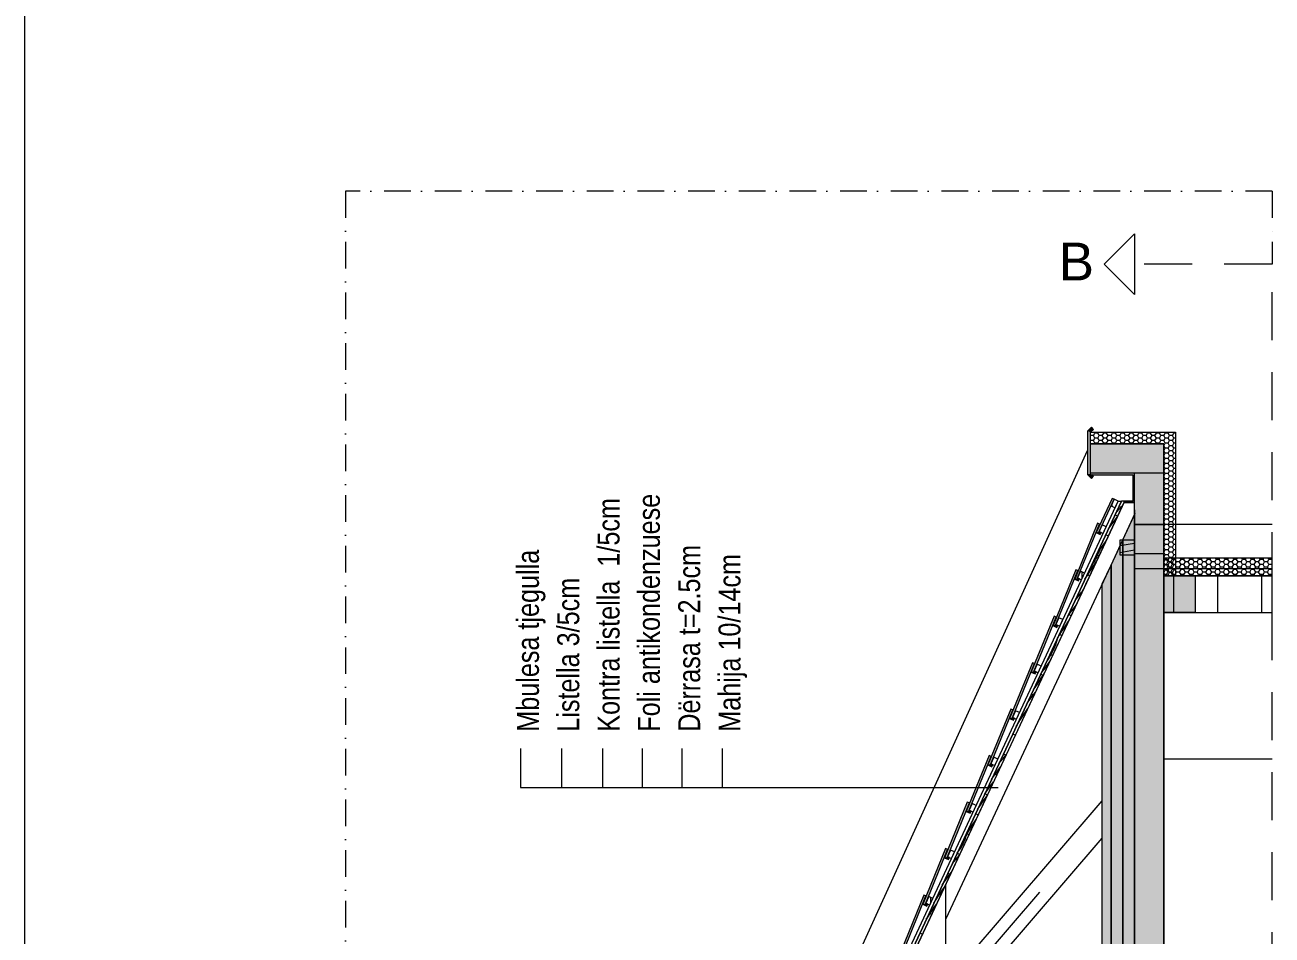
# Model space of a CAD drawing. Header units: feet. Extents: x 2791058 to 2855058, y -67651 to -26651.
# Drawn here: x 2791058 to 2799311, y -47569 to -41549 of the extents above; entities that cross this region are included whole.
import ezdxf

# ---------------------------------------------------------------- set-up
doc = ezdxf.new("R2010")
doc.units = ezdxf.units.FT
doc.header["$MEASUREMENT"] = 0
for name, pattern in [('AStair_dashed', [1800, 800, -1000]), ('Dot & Dashed', [335.138881, 176.388884, -88.194442, 0, -70.555556]), ('Long Dashed', [529.166651, 317.499995, -211.666656])]:
    doc.linetypes.add(name, pattern=pattern)
for name, color, linetype, lineweight in [('0_muret e jashtme_Pen_No__1', 7, 'Continuous', 0), ('2D Drafting - General_Pen_No__1', 7, 'Continuous', 0), ('Annotation - Text_Pen_No__1', 7, 'Continuous', 0), ('Exterior walls_Pen_No__1', 7, 'Continuous', 0), ('Exterior walls_Pen_No__6', 5, 'Continuous', 0), ('Shell - Roof_Pen_No__1', 7, 'Continuous', 0), ('Shell - Roof_Pen_No__20', 1, 'Continuous', 0), ('Shell - Roof_Pen_No__21', 7, 'Continuous', 0), ('Structural - Bearing_Pen_No__1', 7, 'Continuous', 0), ('Structural - Bearing_Pen_No__120', 7, 'Continuous', 0), ('Text blocks_Pen_No__20', 1, 'Continuous', 0)]:
    doc.layers.add(name, color=color, linetype=linetype, lineweight=lineweight)
for name, color, linetype, lineweight, true_color in [('0_muret e jashtme_Pen_No__14', 7, 'Continuous', 0, 0xbd8b17), ('2D Drafting - General_Pen_No__82', 7, 'Continuous', 0, 0xaaaaaa), ('Exterior walls_Pen_No__61', 7, 'Continuous', 0, 0x6a6a6a), ('Structural - Bearing_Pen_No__107', 7, 'Continuous', 0, 0xaaaaaa), ('Structural - Bearing_Pen_No__112', 7, 'Continuous', 0, 0xd5aaaa), ('Structural - Bearing_Pen_No__14', 7, 'Continuous', 0, 0xbd8b17)]:
    doc.layers.add(name, color=color, linetype=linetype, lineweight=lineweight, true_color=true_color)
for name, color, linetype in [('Exterior walls', 7, 'Continuous'), ('Shell - Roof', 7, 'Continuous'), ('Structural - Bearing', 7, 'Continuous')]:
    doc.layers.add(name, color=color, linetype=linetype)
doc.styles.add('GENERATED_STYLE_2', font='arial.ttf')
doc.styles.add('GENERATED_STYLE_6', font='ARIALN.TTF')
pattern_1 = [(90, (2247653.822, -76424.967), (-34.6410162, 0), [20, -40]), (90, (2247636.502, -76394.967), (-34.6410162, 0), [20, -40]), (150, (2247653.822, -76404.967), (17.320508, 30), [20, -40]), (150, (2247619.18, -76404.967), (17.320508, 30), [20, -40]), (210, (2247653.822, -76424.967), (-17.320508, 30), [20, -40]), (210, (2247619.18, -76424.967), (-17.320508, 30), [20, -40])]
pattern_2 = [(90, (2247653.82, -76424.97), (-200, 0), [])]

# ---------------------------------------------------------------- blocks, each defined once
blk = doc.blocks.new('*X13', base_point=(2247653.8, -76425))
at = {"layer": 'Structural - Bearing_Pen_No__14', "color": 42, "linetype": 'Continuous', "lineweight": 0, "true_color": 0xbd8b17}
for p, q in [((2798305.4, -44745.3), (2798314.9, -44734.4)), ((2798314.9, -44734.4), (2798323, -44726.3)), ((2798257.5, -44842.7), (2798286.3, -44805.1)), ((2798277, -44779.2), (2798277.4, -44778.7)), ((2798277.4, -44778.7), (2798286.6, -44767.5)), ((2798286.6, -44767.5), (2798295.9, -44756.3)), ((2798295.9, -44756.3), (2798305.4, -44745.3)), ((2798228.8, -44882.3), (2798229.4, -44881.4)), ((2798229.4, -44881.4), (2798257.5, -44842.7)), ((2798193.4, -44989.1), (2798213.4, -44961)), ((2798156.2, -45055.1), (2798151, -45066.2)), ((2798161.2, -45043.9), (2798156.2, -45055.1)), ((2798166, -45032.6), (2798161.2, -45043.9)), ((2798170.7, -45021.2), (2798166, -45032.6)), ((2798170.7, -45021.2), (2798193.4, -44989.1)), ((2798103.6, -45150.4), (2798106.4, -45146.6)), ((2798106.4, -45146.6), (2798109.5, -45142.3)), ((2798109.5, -45142.3), (2798112.5, -45137.8)), ((2798110.1, -45157.4), (2798129.1, -45128.2)), ((2798112.5, -45137.8), (2798115.4, -45133.3)), ((2798115.4, -45133.3), (2798118.3, -45128.7)), ((2798118.3, -45128.7), (2798121, -45124.1)), ((2798121, -45124.1), (2798123.6, -45119.3)), ((2798123.6, -45119.3), (2798126.1, -45114.6)), ((2798126.1, -45114.6), (2798128.4, -45109.7)), ((2798134.3, -45099), (2798128.4, -45109.7)), ((2798129.1, -45128.2), (2798148.4, -45099.1)), ((2798140.1, -45088.1), (2798134.3, -45099)), ((2798145.6, -45077.2), (2798140.1, -45088.1)), ((2798151, -45066.2), (2798145.6, -45077.2)), ((2798148.4, -45099.1), (2798150.1, -45096.7)), ((2798073.1, -45215.8), (2798091.3, -45186.8)), ((2798091.3, -45186.8), (2798110.1, -45157.4)), ((2798037, -45318.6), (2798044.1, -45310.6)), ((2798044.1, -45310.6), (2798050.7, -45302.1)), ((2798050.7, -45302.1), (2798056.8, -45293.3)), ((2798056.8, -45293.3), (2798062.5, -45284.2)), ((2798062.5, -45284.2), (2798062.9, -45283.4)), ((2798075.8, -45255.7), (2798076.1, -45255.1)), ((2798076.1, -45255.1), (2798079.5, -45244.9)), ((2798079.5, -45244.9), (2798087.3, -45231.2)), ((2798000.6, -45404.8), (2798009.6, -45393.4)), ((2798008.8, -45353.4), (2798016.1, -45344.2)), ((2798009.6, -45393.4), (2798014.1, -45387.9)), ((2798016.1, -45344.2), (2798037, -45318.6)), ((2797958.9, -45460.2), (2797968.4, -45447.1)), ((2797968.4, -45447.1), (2797982.9, -45427.7)), ((2797982.9, -45427.7), (2797991.7, -45416.2)), ((2797991.7, -45416.2), (2798000.6, -45404.8)), ((2797917.4, -45564.2), (2797943.6, -45524.2)), ((2797943.6, -45524.2), (2797964.6, -45493.8)), ((2797885.2, -45627.2), (2797877.2, -45649.4)), ((2797892.1, -45604.7), (2797885.2, -45627.2)), ((2797892.1, -45604.7), (2797917.4, -45564.2)), ((2797847.8, -45713.4), (2797836.1, -45733.8)), ((2797858.5, -45692.5), (2797847.8, -45713.4)), ((2797868.4, -45671.1), (2797858.5, -45692.5)), ((2797877.2, -45649.4), (2797868.4, -45671.1)), ((2797798.5, -45817.7), (2797810.8, -45800.7)), ((2797810.8, -45800.7), (2797823.1, -45783.8)), ((2797823.5, -45753.7), (2797818.6, -45760.7)), ((2797823.1, -45783.8), (2797835.4, -45767)), ((2797836.1, -45733.8), (2797823.5, -45753.7)), ((2797835.4, -45767), (2797840, -45760.6)), ((2797759.8, -45909.5), (2797777.6, -45879.4)), ((2797777.6, -45879.4), (2797795.7, -45849.6)), ((2797780.1, -45843.2), (2797786.3, -45834.6)), ((2797786.3, -45834.6), (2797798.5, -45817.7)), ((2797795.7, -45849.6), (2797807.1, -45831.1)), ((2797731.9, -45946.4), (2797736.7, -45939.9)), ((2797736.7, -45939.9), (2797759.8, -45909.5)), ((2797736.9, -45973.5), (2797745.9, -45962.3)), ((2797690.8, -46034.3), (2797696.8, -46026.1)), ((2797696.8, -46026.1), (2797716.7, -45999.7)), ((2797716.7, -45999.7), (2797736.9, -45973.5)), ((2797642, -46150.5), (2797655, -46130.1)), ((2797655, -46130.1), (2797668.2, -46109.9)), ((2797668.2, -46109.9), (2797681.8, -46089.9)), ((2797681.8, -46089.9), (2797695.2, -46070.7)), ((2797618.1, -46190), (2797629.4, -46171)), ((2797629.4, -46171), (2797642, -46150.5)), ((2797543.2, -46387.4), (2797547.3, -46382)), ((2797547.3, -46382), (2797551.4, -46376.5)), ((2797554.6, -46371.9), (2797551.4, -46376.5)), ((2797503.3, -46472), (2797515.4, -46455)), ((2797504.8, -46432.6), (2797516.7, -46419.1)), ((2797515.4, -46455), (2797516.4, -46453.7)), ((2797516.7, -46419.1), (2797521.3, -46414)), ((2797521.3, -46414), (2797525.8, -46408.8)), ((2797525.8, -46408.8), (2797530.3, -46403.5)), ((2797530.3, -46403.5), (2797534.6, -46398.2)), ((2797534.6, -46398.2), (2797538.9, -46392.9)), ((2797538.9, -46392.9), (2797543.2, -46387.4)), ((2797454.6, -46540.1), (2797468.2, -46521)), ((2797468.2, -46521), (2797491.1, -46489)), ((2797491.1, -46489), (2797503.3, -46472)), ((2797410.9, -46636), (2797433, -46604.9)), ((2797433, -46604.9), (2797455.4, -46574)), ((2797455.4, -46574), (2797468.5, -46556.3)), ((2797362.4, -46737.9), (2797380.8, -46710.4)), ((2797380.8, -46710.4), (2797399.6, -46683.2)), ((2797399.6, -46683.2), (2797418.7, -46656.3)), ((2797407.7, -46640.5), (2797410.9, -46636)), ((2797418.7, -46656.3), (2797427.3, -46644.5)), ((2797362, -46738.5), (2797362.4, -46737.9)), ((2797301.3, -46885.2), (2797308.1, -46873.8)), ((2797308.1, -46873.8), (2797315.1, -46862.4)), ((2797315.1, -46862.4), (2797322.1, -46851.1)), ((2797322.1, -46851.1), (2797329.2, -46839.8)), ((2797329.2, -46839.8), (2797336.4, -46828.6)), ((2797336.4, -46828.6), (2797343.7, -46817.5)), ((2797343.7, -46817.5), (2797351, -46806.3)), ((2797351, -46806.3), (2797353.3, -46802.9)), ((2797261.9, -46974.8), (2797271.8, -46955)), ((2797271.8, -46955), (2797280.5, -46934.6)), ((2797280.5, -46934.6), (2797287.8, -46913.7)), ((2797287.8, -46913.7), (2797289, -46909.9)), ((2797289, -46909.9), (2797290.4, -46906.2)), ((2797290.4, -46906.2), (2797291.9, -46902.6)), ((2797291.9, -46902.6), (2797293.5, -46899)), ((2797293.5, -46899), (2797295.3, -46895.4)), ((2797295.3, -46895.4), (2797297.2, -46891.9)), ((2797297.2, -46891.9), (2797299.2, -46888.5)), ((2797299.2, -46888.5), (2797301.3, -46885.2)), ((2797226.5, -47058.4), (2797242.4, -47040.4)), ((2797227.9, -47025.6), (2797238.2, -47012.3)), ((2797238.2, -47012.3), (2797250.7, -46994)), ((2797250.7, -46994), (2797261.9, -46974.8)), ((2797195.2, -47095.7), (2797195.7, -47095)), ((2797195.7, -47095), (2797226.5, -47058.4)), ((2797141.1, -47220.6), (2797163.9, -47188.6)), ((2797163.9, -47188.6), (2797186.8, -47156.5)), ((2797186.8, -47156.5), (2797190.8, -47150.8)), ((2797109.1, -47302.4), (2797130.5, -47270.8)), ((2797128.7, -47238), (2797141.1, -47220.6)), ((2797130.5, -47270.8), (2797143.7, -47251.9)), ((2797072.9, -47357.5), (2797088, -47334.2)), ((2797079.7, -47378.6), (2797082.6, -47373.9)), ((2797082.6, -47373.9), (2797085.6, -47369.3)), ((2797085.6, -47369.3), (2797088.6, -47364.6)), ((2797088, -47334.2), (2797109.1, -47302.4)), ((2797088.6, -47364.6), (2797091.6, -47359.9)), ((2797091.6, -47359.9), (2797094.7, -47355.3)), ((2797094.7, -47355.3), (2797097.1, -47351.5)), ((2797022.8, -47464.8), (2797032.2, -47450)), ((2797032.2, -47450), (2797047.7, -47426)), ((2797047.7, -47426), (2797063.5, -47402.2)), ((2797063.5, -47402.2), (2797079.7, -47378.6)), ((2796907.2, -47735.8), (2796932.3, -47704.5)), ((2796921.5, -47681.7), (2796926, -47676.5)), ((2796926, -47676.5), (2796935.5, -47665.5)), ((2796935.5, -47665.5), (2796951.3, -47649.9)), ((2796951.3, -47649.9), (2796965, -47634.5)), ((2796879, -47772.7), (2796907.2, -47735.8)), ((2796836.9, -47888.2), (2796859.7, -47856.2)), ((2796859.7, -47856.2), (2796864.9, -47848.8)), ((2796802.5, -47936.6), (2796814.1, -47920.3)), ((2796814.1, -47920.3), (2796836.9, -47888.2)), ((2796749.8, -48059.4), (2796769.1, -48030.3)), ((2796769.1, -48030.3), (2796788.6, -48001.3)), ((2796788.6, -48001.3), (2796791.1, -47997.4)), ((2796791.1, -47997.4), (2796793.6, -47993.4)), ((2796793.6, -47993.4), (2796796.1, -47989.5)), ((2796796.1, -47989.5), (2796798.6, -47985.5)), ((2796798.6, -47985.5), (2796801.1, -47981.5)), ((2796801.1, -47981.5), (2796803.6, -47977.6)), ((2796803.6, -47977.6), (2796806.1, -47973.7)), ((2796806.1, -47973.7), (2796807.9, -47970.9)), ((2796728.6, -48126.5), (2796743.3, -48102)), ((2796733.6, -48084.2), (2796749.8, -48059.4)), ((2796743.3, -48102), (2796757.2, -48079.3)), ((2796688.2, -48205.9), (2796692.7, -48196.2)), ((2796692.7, -48196.2), (2796696.7, -48186.2)), ((2796696.7, -48186.2), (2796700.1, -48176.1)), ((2796700.1, -48176.1), (2796714.2, -48151.2)), ((2796714.2, -48151.2), (2796728.6, -48126.5)), ((2796654.4, -48253.8), (2796657.7, -48249.8)), ((2796657.7, -48249.8), (2796664.7, -48241.7)), ((2796664.7, -48241.7), (2796671.4, -48233.3)), ((2796671.4, -48233.3), (2796677.5, -48224.5)), ((2796677.5, -48224.5), (2796683.1, -48215.3)), ((2796683.1, -48215.3), (2796688.2, -48205.9)), ((2796608.1, -48352.8), (2796612.3, -48347.4)), ((2796612.3, -48347.4), (2796621.2, -48335.9)), ((2796621.2, -48335.9), (2796630.2, -48324.6)), ((2796630.2, -48324.6), (2796639.4, -48313.3)), ((2796639.4, -48313.3), (2796648.6, -48302.1)), ((2796648.6, -48302.1), (2796657.9, -48291)), ((2796657.9, -48291), (2796659, -48289.7)), ((2796564.3, -48455.3), (2796591.4, -48416)), ((2796591.4, -48416), (2796615.5, -48382.9)), ((2796550.4, -48476.4), (2796564.3, -48455.3)), ((2796507.6, -48611.8), (2796502.1, -48622.8)), ((2796513, -48600.8), (2796507.6, -48611.8)), ((2796518.2, -48589.7), (2796513, -48600.8)), ((2796523.2, -48578.5), (2796518.2, -48589.7)), ((2796528, -48567.2), (2796523.2, -48578.5)), ((2796532.7, -48555.8), (2796528, -48567.2)), ((2796532.7, -48555.8), (2796538.6, -48547.4)), ((2796456, -48698.1), (2796468.4, -48681.3)), ((2796468.4, -48681.3), (2796471.5, -48676.9)), ((2796471.5, -48676.9), (2796474.5, -48672.4)), ((2796474.5, -48672.4), (2796477.4, -48667.9)), ((2796477.4, -48667.9), (2796480.3, -48663.3)), ((2796480.3, -48663.3), (2796483, -48658.7)), ((2796483, -48658.7), (2796485.6, -48654)), ((2796485.6, -48654), (2796488.1, -48649.2)), ((2796488.1, -48649.2), (2796490.4, -48644.4)), ((2796496.3, -48633.6), (2796490.4, -48644.4)), ((2796502.1, -48622.8), (2796496.3, -48633.6)), ((2796416.3, -48780.7), (2796434.7, -48751)), ((2796430.6, -48733), (2796431.4, -48731.9)), ((2796431.4, -48731.9), (2796443.7, -48715)), ((2796434.7, -48751), (2796453.3, -48721.5)), ((2796443.7, -48715), (2796456, -48698.1)), ((2796453.3, -48721.5), (2796468.5, -48697.7)), ((2796380.2, -48840.8), (2796380.4, -48840.6)), ((2796380.4, -48840.6), (2796398.2, -48810.6)), ((2796398.2, -48810.6), (2796416.3, -48780.7)), ((2796339.6, -48927.9), (2796357.5, -48904.7)), ((2796357.5, -48904.7), (2796378.1, -48878.8)), ((2796378.1, -48878.8), (2796391.6, -48862.3)), ((2796288.9, -49041.1), (2796302.4, -49021.1)), ((2796302.4, -49021.1), (2796316.3, -49001.3)), ((2796316.3, -49001.3), (2796330.4, -48981.7)), ((2796330.4, -48981.7), (2796344.9, -48962.4)), ((2796344.9, -48962.4), (2796344.9, -48962.3)), ((2796254.1, -49139.4), (2796279.4, -49098.8)), ((2796279.4, -49098.8), (2796285.6, -49089.3)), ((2796281.5, -49052.2), (2796288.9, -49041.1)), ((2796239.2, -49184), (2796230.4, -49205.8)), ((2796247.2, -49161.8), (2796239.2, -49184)), ((2796254.1, -49139.4), (2796247.2, -49161.8)), ((2796198.1, -49268.4), (2796185.5, -49288.3)), ((2796209.8, -49248), (2796198.1, -49268.4)), ((2796220.5, -49227.1), (2796209.8, -49248)), ((2796230.4, -49205.8), (2796220.5, -49227.1)), ((2796148.1, -49338), (2796150.9, -49334.7)), ((2796148.3, -49369.2), (2796160.5, -49352.3)), ((2796150.9, -49334.7), (2796155.3, -49329.4)), ((2796155.3, -49329.4), (2796159.6, -49324)), ((2796159.6, -49324), (2796163.8, -49318.6)), ((2796160.5, -49352.3), (2796166.9, -49343.4)), ((2796163.8, -49318.6), (2796167.9, -49313.1)), ((2796167.9, -49313.1), (2796172, -49307.6)), ((2796185.5, -49288.3), (2796172, -49307.6)), ((2796105.9, -49428.3), (2796111.7, -49420.1)), ((2796111.7, -49420.1), (2796123.9, -49403.2)), ((2796123.9, -49403.2), (2796136.1, -49386.2)), ((2796136.1, -49386.2), (2796148.3, -49369.2)), ((2796059.2, -49528.2), (2796076, -49505.1)), ((2796076, -49505.1), (2796098.7, -49474.5)), ((2796098.7, -49474.5), (2796117, -49450.4)), ((2796020.2, -49614.4), (2796039.3, -49587.4)), ((2796039.3, -49587.4), (2796058.8, -49560.7)), ((2796058.8, -49560.7), (2796076.3, -49537.5)), ((2795991.4, -49705.7), (2796004, -49685.1)), ((2796004, -49685.1), (2796016.7, -49665.2)), ((2796016.5, -49619.7), (2796020.2, -49614.4)), ((2795949.8, -49771), (2795957, -49759.8)), ((2795957, -49759.8), (2795964.3, -49748.6)), ((2795964.3, -49748.6), (2795971.6, -49737.5)), ((2795971.6, -49737.5), (2795979.1, -49726.4)), ((2795979.1, -49726.4), (2795991.4, -49705.7)), ((2795934, -49796.3), (2795935.7, -49793.6)), ((2795935.7, -49793.6), (2795942.7, -49782.3)), ((2795942.7, -49782.3), (2795949.8, -49771)), ((2795886.9, -49897.3), (2795892.5, -49886.2)), ((2795892.5, -49886.2), (2795896.2, -49877.3)), ((2795839.6, -49998.5), (2795847.1, -49989.6)), ((2795847.1, -49989.6), (2795878.7, -49953.7)), ((2795878.7, -49953.7), (2795883.3, -49948.6)), ((2795883.3, -49948.6), (2795885.5, -49946)), ((2795784.6, -50119.7), (2795807.4, -50087.7)), ((2795807.4, -50087.7), (2795830.2, -50055.6)), ((2795830.2, -50055.6), (2795842.1, -50039)), ((2795766, -50180.5), (2795772.9, -50170.6)), ((2795772.9, -50170.6), (2795795, -50139.5)), ((2795780.1, -50126), (2795784.6, -50119.7)), ((2795795, -50139.5), (2795795.6, -50138.6))]:
    blk.add_line(p, q, dxfattribs=at)
blk = doc.blocks.new('Fill_6', base_point=(2247653.8, -74225))
at = {"layer": 'Structural - Bearing_Pen_No__1', "color": 7, "linetype": 'Continuous', "lineweight": 0}
for p, q in [((2798314.5, -44698.7), (2795756.7, -50176.1)), ((2795774.2, -50184.3), (2798335.9, -44698.7)), ((2798335.9, -44698.7), (2798314.5, -44698.7)), ((2795756.7, -50176.1), (2795774.2, -50184.3))]:
    blk.add_line(p, q, dxfattribs=at)
at = {"layer": 'Structural - Bearing_Pen_No__14', "color": 42, "linetype": 'Continuous', "lineweight": 0, "true_color": 0xbd8b17}
blk.add_blockref('*X13', (2247653.8, -76425), dxfattribs=at)
blk = doc.blocks.new('Wall_11', base_point=(2798331.4, -44708.4))
at = {"layer": 'Exterior walls_Pen_No__6', "linetype": 'Continuous', "lineweight": 0, "true_color": 0x97acff}
blk.add_hatch(color=161, dxfattribs=at).paths.add_polyline_path([(2798331.4, -44708.4), (2798400.5, -44708.4), (2798390.8, -44698.7), (2798331.4, -44698.7)])
at = {"layer": 'Exterior walls_Pen_No__6', "color": 5, "linetype": 'Continuous', "lineweight": 0, "flags": 128}
for points in [[(2798390.8, -44698.7), (2798331.4, -44698.7)], [(2798331.4, -44698.7), (2798331.4, -44708.4)], [(2798331.4, -44708.4), (2798400.5, -44708.4)]]:
    blk.add_lwpolyline(points, dxfattribs=at)
blk = doc.blocks.new('Wall_12', base_point=(2798400.5, -44708.4))
at = {"layer": 'Exterior walls_Pen_No__6', "linetype": 'Continuous', "lineweight": 0, "true_color": 0x97acff}
blk.add_hatch(color=161, dxfattribs=at).paths.add_polyline_path([(2798400.5, -44708.4), (2798400.5, -44514.6), (2798390.8, -44524.3), (2798390.8, -44698.7)])
at = {"layer": 'Exterior walls_Pen_No__6', "color": 5, "linetype": 'Continuous', "lineweight": 0, "flags": 128}
for points in [[(2798390.8, -44524.3), (2798390.8, -44698.7)], [(2798400.5, -44708.4), (2798400.5, -44514.6)]]:
    blk.add_lwpolyline(points, dxfattribs=at)
blk = doc.blocks.new('Wall_13', base_point=(2798400.5, -44514.6))
at = {"layer": 'Exterior walls_Pen_No__6', "linetype": 'Continuous', "lineweight": 0, "true_color": 0x97acff}
blk.add_hatch(color=161, dxfattribs=at).paths.add_polyline_path([(2798400.5, -44514.6), (2798109.8, -44514.6), (2798119.4, -44524.3), (2798390.8, -44524.3)])
at = {"layer": 'Exterior walls_Pen_No__6', "color": 5, "linetype": 'Continuous', "lineweight": 0, "flags": 128}
for points in [[(2798400.5, -44514.6), (2798109.8, -44514.6)], [(2798119.4, -44524.3), (2798390.8, -44524.3)]]:
    blk.add_lwpolyline(points, dxfattribs=at)
blk = doc.blocks.new('Wall_14', base_point=(2798109.8, -44514.6))
at = {"layer": 'Exterior walls_Pen_No__61', "linetype": 'Continuous', "lineweight": 0, "true_color": 0x6a6a6a}
blk.add_hatch(color=251, dxfattribs=at).paths.add_polyline_path([(2798109.8, -44514.6), (2798109.8, -44243.2), (2798090.4, -44235.2), (2798090.4, -44522.6)])
at = {"layer": 'Exterior walls_Pen_No__1', "color": 7, "linetype": 'Continuous', "lineweight": 0, "flags": 128}
for points in [[(2798090.4, -44235.2), (2798090.4, -44522.6)], [(2798109.8, -44514.6), (2798109.8, -44243.2)]]:
    blk.add_lwpolyline(points, dxfattribs=at)
blk = doc.blocks.new('Wall_15', base_point=(2798109.8, -44243.2))
at = {"layer": 'Exterior walls_Pen_No__61', "linetype": 'Continuous', "lineweight": 0, "true_color": 0x6a6a6a}
blk.add_hatch(color=251, dxfattribs=at).paths.add_polyline_path([(2798109.8, -44243.2), (2798129.1, -44223.8), (2798115.4, -44210.1), (2798090.4, -44235.2)])
at = {"layer": 'Exterior walls_Pen_No__1', "color": 7, "linetype": 'Continuous', "lineweight": 0, "flags": 128}
for points in [[(2798115.4, -44210.1), (2798090.4, -44235.2)], [(2798109.8, -44243.2), (2798129.1, -44223.8)], [(2798129.1, -44223.8), (2798115.4, -44210.1)]]:
    blk.add_lwpolyline(points, dxfattribs=at)
blk = doc.blocks.new('Wall_16', base_point=(2798109.8, -44514.6))
at = {"layer": 'Exterior walls_Pen_No__61', "linetype": 'Continuous', "lineweight": 0, "true_color": 0x6a6a6a}
blk.add_hatch(color=251, dxfattribs=at).paths.add_polyline_path([(2798090.4, -44522.6), (2798115.9, -44548.1), (2798129.6, -44534.4), (2798109.8, -44514.6)])
at = {"layer": 'Exterior walls_Pen_No__1', "color": 7, "linetype": 'Continuous', "lineweight": 0, "flags": 128}
for points in [[(2798090.4, -44522.6), (2798115.9, -44548.1)], [(2798115.9, -44548.1), (2798129.6, -44534.4)], [(2798129.6, -44534.4), (2798119.4, -44524.3)]]:
    blk.add_lwpolyline(points, dxfattribs=at)
blk = doc.blocks.new('Wall_53', base_point=(2798266.8, -44686.4))
at = {"layer": 'Structural - Bearing', "linetype": 'Continuous', "lineweight": 0}
blk.add_hatch(color=255, dxfattribs=at).paths.add_polyline_path([(2798253.6, -44680.3), (2798147.9, -44906.7), (2798167.2, -44899.7), (2798266.8, -44686.4)])
at = {"layer": 'Structural - Bearing_Pen_No__1', "color": 7, "linetype": 'Continuous', "lineweight": 0, "flags": 128}
for points in [[(2798253.6, -44680.3), (2798147.9, -44906.7)], [(2798167.2, -44899.7), (2798266.8, -44686.4)], [(2798266.8, -44686.4), (2798253.6, -44680.3)]]:
    blk.add_lwpolyline(points, dxfattribs=at)
blk = doc.blocks.new('Wall_54', base_point=(2798167.2, -44899.7))
at = {"layer": 'Structural - Bearing', "linetype": 'Continuous', "lineweight": 0}
blk.add_hatch(color=255, dxfattribs=at).paths.add_polyline_path([(2798147.9, -44906.7), (2798174.2, -44919), (2798180.4, -44905.8), (2798167.2, -44899.7)])
at = {"layer": 'Structural - Bearing_Pen_No__1', "color": 7, "linetype": 'Continuous', "lineweight": 0, "flags": 128}
for points in [[(2798180.4, -44905.8), (2798167.2, -44899.7)], [(2798147.9, -44906.7), (2798174.2, -44919)], [(2798174.2, -44919), (2798180.4, -44905.8)]]:
    blk.add_lwpolyline(points, dxfattribs=at)
blk = doc.blocks.new('Wall_55', base_point=(2798169.1, -44851.1))
at = {"layer": 'Structural - Bearing', "linetype": 'Continuous', "lineweight": 0}
blk.add_hatch(color=255, dxfattribs=at).paths.add_polyline_path([(2798155.6, -44845.6), (2798005, -45214.3), (2798023.7, -45207), (2798169.1, -44851.1)])
at = {"layer": 'Structural - Bearing_Pen_No__1', "color": 7, "linetype": 'Continuous', "lineweight": 0, "flags": 128}
for points in [[(2798155.6, -44845.6), (2798005, -45214.3)], [(2798023.7, -45207), (2798169.1, -44851.1)], [(2798169.1, -44851.1), (2798155.6, -44845.6)]]:
    blk.add_lwpolyline(points, dxfattribs=at)
blk = doc.blocks.new('Wall_56', base_point=(2798023.7, -45207))
at = {"layer": 'Structural - Bearing', "linetype": 'Continuous', "lineweight": 0}
blk.add_hatch(color=255, dxfattribs=at).paths.add_polyline_path([(2798005, -45214.3), (2798030.7, -45226.4), (2798036.8, -45213.2), (2798023.7, -45207)])
at = {"layer": 'Structural - Bearing_Pen_No__1', "color": 7, "linetype": 'Continuous', "lineweight": 0, "flags": 128}
for points in [[(2798005, -45214.3), (2798030.7, -45226.4)], [(2798036.8, -45213.2), (2798023.7, -45207)], [(2798030.7, -45226.4), (2798036.8, -45213.2)]]:
    blk.add_lwpolyline(points, dxfattribs=at)
blk = doc.blocks.new('Wall_57', base_point=(2798025.5, -45158.4))
at = {"layer": 'Structural - Bearing', "linetype": 'Continuous', "lineweight": 0}
blk.add_hatch(color=255, dxfattribs=at).paths.add_polyline_path([(2798012.1, -45152.9), (2797861.5, -45521.7), (2797880.1, -45514.4), (2798025.5, -45158.4)])
at = {"layer": 'Structural - Bearing_Pen_No__1', "color": 7, "linetype": 'Continuous', "lineweight": 0, "flags": 128}
for points in [[(2798012.1, -45152.9), (2797861.5, -45521.7)], [(2797880.1, -45514.4), (2798025.5, -45158.4)], [(2798025.5, -45158.4), (2798012.1, -45152.9)]]:
    blk.add_lwpolyline(points, dxfattribs=at)
blk = doc.blocks.new('Wall_58', base_point=(2797880.1, -45514.4))
at = {"layer": 'Structural - Bearing', "linetype": 'Continuous', "lineweight": 0}
blk.add_hatch(color=255, dxfattribs=at).paths.add_polyline_path([(2797861.5, -45521.7), (2797887.2, -45533.7), (2797893.3, -45520.5), (2797880.1, -45514.4)])
at = {"layer": 'Structural - Bearing_Pen_No__1', "color": 7, "linetype": 'Continuous', "lineweight": 0, "flags": 128}
for points in [[(2797861.5, -45521.7), (2797887.2, -45533.7)], [(2797893.3, -45520.5), (2797880.1, -45514.4)], [(2797887.2, -45533.7), (2797893.3, -45520.5)]]:
    blk.add_lwpolyline(points, dxfattribs=at)
blk = doc.blocks.new('Wall_59', base_point=(2797882, -45465.8))
at = {"layer": 'Structural - Bearing', "linetype": 'Continuous', "lineweight": 0}
blk.add_hatch(color=255, dxfattribs=at).paths.add_polyline_path([(2797868.6, -45460.3), (2797717.9, -45829.1), (2797736.6, -45821.7), (2797882, -45465.8)])
at = {"layer": 'Structural - Bearing_Pen_No__1', "color": 7, "linetype": 'Continuous', "lineweight": 0, "flags": 128}
for points in [[(2797868.6, -45460.3), (2797717.9, -45829.1)], [(2797736.6, -45821.7), (2797882, -45465.8)], [(2797882, -45465.8), (2797868.6, -45460.3)]]:
    blk.add_lwpolyline(points, dxfattribs=at)
blk = doc.blocks.new('Wall_60', base_point=(2797736.6, -45821.7))
at = {"layer": 'Structural - Bearing', "linetype": 'Continuous', "lineweight": 0}
blk.add_hatch(color=255, dxfattribs=at).paths.add_polyline_path([(2797717.9, -45829.1), (2797743.6, -45841.1), (2797749.8, -45827.9), (2797736.6, -45821.7)])
at = {"layer": 'Structural - Bearing_Pen_No__1', "color": 7, "linetype": 'Continuous', "lineweight": 0, "flags": 128}
for points in [[(2797717.9, -45829.1), (2797743.6, -45841.1)], [(2797749.8, -45827.9), (2797736.6, -45821.7)], [(2797743.6, -45841.1), (2797749.8, -45827.9)]]:
    blk.add_lwpolyline(points, dxfattribs=at)
blk = doc.blocks.new('Wall_61', base_point=(2797738.5, -45773.1))
at = {"layer": 'Structural - Bearing', "linetype": 'Continuous', "lineweight": 0}
blk.add_hatch(color=255, dxfattribs=at).paths.add_polyline_path([(2797725, -45767.6), (2797574.4, -46136.4), (2797593.1, -46129.1), (2797738.5, -45773.1)])
at = {"layer": 'Structural - Bearing_Pen_No__1', "color": 7, "linetype": 'Continuous', "lineweight": 0, "flags": 128}
for points in [[(2797725, -45767.6), (2797574.4, -46136.4)], [(2797593.1, -46129.1), (2797738.5, -45773.1)], [(2797738.5, -45773.1), (2797725, -45767.6)]]:
    blk.add_lwpolyline(points, dxfattribs=at)
blk = doc.blocks.new('Wall_62', base_point=(2797593.1, -46129.1))
at = {"layer": 'Structural - Bearing', "linetype": 'Continuous', "lineweight": 0}
blk.add_hatch(color=255, dxfattribs=at).paths.add_polyline_path([(2797574.4, -46136.4), (2797600.1, -46148.4), (2797606.3, -46135.2), (2797593.1, -46129.1)])
at = {"layer": 'Structural - Bearing_Pen_No__1', "color": 7, "linetype": 'Continuous', "lineweight": 0, "flags": 128}
for points in [[(2797574.4, -46136.4), (2797600.1, -46148.4)], [(2797606.3, -46135.2), (2797593.1, -46129.1)], [(2797600.1, -46148.4), (2797606.3, -46135.2)]]:
    blk.add_lwpolyline(points, dxfattribs=at)
blk = doc.blocks.new('Wall_63', base_point=(2797595, -46080.5))
at = {"layer": 'Structural - Bearing', "linetype": 'Continuous', "lineweight": 0}
blk.add_hatch(color=255, dxfattribs=at).paths.add_polyline_path([(2797581.5, -46075), (2797430.9, -46443.8), (2797449.6, -46436.4), (2797595, -46080.5)])
at = {"layer": 'Structural - Bearing_Pen_No__1', "color": 7, "linetype": 'Continuous', "lineweight": 0, "flags": 128}
for points in [[(2797581.5, -46075), (2797430.9, -46443.8)], [(2797449.6, -46436.4), (2797595, -46080.5)], [(2797595, -46080.5), (2797581.5, -46075)]]:
    blk.add_lwpolyline(points, dxfattribs=at)
blk = doc.blocks.new('Wall_64', base_point=(2797449.6, -46436.4))
at = {"layer": 'Structural - Bearing', "linetype": 'Continuous', "lineweight": 0}
blk.add_hatch(color=255, dxfattribs=at).paths.add_polyline_path([(2797430.9, -46443.8), (2797456.6, -46455.8), (2797462.7, -46442.6), (2797449.6, -46436.4)])
at = {"layer": 'Structural - Bearing_Pen_No__1', "color": 7, "linetype": 'Continuous', "lineweight": 0, "flags": 128}
for points in [[(2797430.9, -46443.8), (2797456.6, -46455.8)], [(2797462.7, -46442.6), (2797449.6, -46436.4)], [(2797456.6, -46455.8), (2797462.7, -46442.6)]]:
    blk.add_lwpolyline(points, dxfattribs=at)
blk = doc.blocks.new('Wall_65', base_point=(2797451.4, -46387.8))
at = {"layer": 'Structural - Bearing', "linetype": 'Continuous', "lineweight": 0}
blk.add_hatch(color=255, dxfattribs=at).paths.add_polyline_path([(2797438, -46382.3), (2797287.3, -46751.1), (2797306, -46743.8), (2797451.4, -46387.8)])
at = {"layer": 'Structural - Bearing_Pen_No__1', "color": 7, "linetype": 'Continuous', "lineweight": 0, "flags": 128}
for points in [[(2797438, -46382.3), (2797287.3, -46751.1)], [(2797451.4, -46387.8), (2797438, -46382.3)], [(2797306, -46743.8), (2797451.4, -46387.8)]]:
    blk.add_lwpolyline(points, dxfattribs=at)
blk = doc.blocks.new('Wall_66', base_point=(2797306, -46743.8))
at = {"layer": 'Structural - Bearing', "linetype": 'Continuous', "lineweight": 0}
blk.add_hatch(color=255, dxfattribs=at).paths.add_polyline_path([(2797287.3, -46751.1), (2797313, -46763.1), (2797319.2, -46750), (2797306, -46743.8)])
at = {"layer": 'Structural - Bearing_Pen_No__1', "color": 7, "linetype": 'Continuous', "lineweight": 0, "flags": 128}
for points in [[(2797287.3, -46751.1), (2797313, -46763.1)], [(2797319.2, -46750), (2797306, -46743.8)], [(2797313, -46763.1), (2797319.2, -46750)]]:
    blk.add_lwpolyline(points, dxfattribs=at)
blk = doc.blocks.new('Wall_67', base_point=(2797307.9, -46695.2))
at = {"layer": 'Structural - Bearing', "linetype": 'Continuous', "lineweight": 0}
blk.add_hatch(color=255, dxfattribs=at).paths.add_polyline_path([(2797294.4, -46689.7), (2797143.8, -47058.5), (2797162.5, -47051.2), (2797307.9, -46695.2)])
at = {"layer": 'Structural - Bearing_Pen_No__1', "color": 7, "linetype": 'Continuous', "lineweight": 0, "flags": 128}
for points in [[(2797294.4, -46689.7), (2797143.8, -47058.5)], [(2797162.5, -47051.2), (2797307.9, -46695.2)], [(2797307.9, -46695.2), (2797294.4, -46689.7)]]:
    blk.add_lwpolyline(points, dxfattribs=at)
blk = doc.blocks.new('Wall_68', base_point=(2797162.5, -47051.2))
at = {"layer": 'Structural - Bearing', "linetype": 'Continuous', "lineweight": 0}
blk.add_hatch(color=255, dxfattribs=at).paths.add_polyline_path([(2797143.8, -47058.5), (2797169.5, -47070.5), (2797175.7, -47057.3), (2797162.5, -47051.2)])
at = {"layer": 'Structural - Bearing_Pen_No__1', "color": 7, "linetype": 'Continuous', "lineweight": 0, "flags": 128}
for points in [[(2797143.8, -47058.5), (2797169.5, -47070.5)], [(2797175.7, -47057.3), (2797162.5, -47051.2)], [(2797169.5, -47070.5), (2797175.7, -47057.3)]]:
    blk.add_lwpolyline(points, dxfattribs=at)
blk = doc.blocks.new('Wall_69', base_point=(2797164.4, -47002.6))
at = {"layer": 'Structural - Bearing', "linetype": 'Continuous', "lineweight": 0}
blk.add_hatch(color=255, dxfattribs=at).paths.add_polyline_path([(2797150.9, -46997.1), (2797000.3, -47365.8), (2797019, -47358.5), (2797164.4, -47002.6)])
at = {"layer": 'Structural - Bearing_Pen_No__1', "color": 7, "linetype": 'Continuous', "lineweight": 0, "flags": 128}
for points in [[(2797150.9, -46997.1), (2797000.3, -47365.8)], [(2797019, -47358.5), (2797164.4, -47002.6)], [(2797164.4, -47002.6), (2797150.9, -46997.1)]]:
    blk.add_lwpolyline(points, dxfattribs=at)
blk = doc.blocks.new('Wall_70', base_point=(2797019, -47358.5))
at = {"layer": 'Structural - Bearing', "linetype": 'Continuous', "lineweight": 0}
blk.add_hatch(color=255, dxfattribs=at).paths.add_polyline_path([(2797000.3, -47365.8), (2797026, -47377.8), (2797032.1, -47364.7), (2797019, -47358.5)])
at = {"layer": 'Structural - Bearing_Pen_No__1', "color": 7, "linetype": 'Continuous', "lineweight": 0, "flags": 128}
for points in [[(2797000.3, -47365.8), (2797026, -47377.8)], [(2797032.1, -47364.7), (2797019, -47358.5)], [(2797026, -47377.8), (2797032.1, -47364.7)]]:
    blk.add_lwpolyline(points, dxfattribs=at)
blk = doc.blocks.new('Wall_71', base_point=(2797020.8, -47309.9))
at = {"layer": 'Structural - Bearing', "linetype": 'Continuous', "lineweight": 0}
blk.add_hatch(color=255, dxfattribs=at).paths.add_polyline_path([(2797007.4, -47304.4), (2796856.7, -47673.2), (2796875.4, -47665.9), (2797020.8, -47309.9)])
at = {"layer": 'Structural - Bearing_Pen_No__1', "color": 7, "linetype": 'Continuous', "lineweight": 0, "flags": 128}
for points in [[(2797007.4, -47304.4), (2796856.7, -47673.2)], [(2796875.4, -47665.9), (2797020.8, -47309.9)], [(2797020.8, -47309.9), (2797007.4, -47304.4)]]:
    blk.add_lwpolyline(points, dxfattribs=at)
blk = doc.blocks.new('Line_22', base_point=(2799311.3, -43131.2))
at = {"layer": 'Shell - Roof_Pen_No__20', "color": 1, "linetype": 'Continuous', "lineweight": 0}
for p, q in [((2798201.1, -43131.2), (2798401.1, -42931.2)), ((2798401.1, -42931.2), (2798401.1, -43331.2)), ((2798201.1, -43131.2), (2798401.1, -43331.2))]:
    blk.add_line(p, q, dxfattribs=at)
at = {"layer": 'Shell - Roof_Pen_No__20', "color": 1, "linetype": 'Long Dashed', "lineweight": 0}
blk.add_line((2799311.3, -43131.2), (2798401.1, -43131.2), dxfattribs=at)

msp = doc.modelspace()

# ---------------------------------------------------------------- hatches: boundary and pattern name
at = {"layer": '0_muret e jashtme_Pen_No__14', "linetype": 'Continuous', "lineweight": 0, "true_color": 0xbd8b17}
h = msp.add_hatch(dxfattribs=at)
h.set_pattern_fill('STYROFOAM_SM_INSULATION', color=42, style=0, pattern_type=2)
h.set_pattern_definition([(180, (2798390.82, -44718.114), (0, 33.5737), [19.3838, -38.7675]), (180, (2798361.744, -44701.328), (0, 33.5737), [19.3838, -38.7675]), (120, (2798371.436, -44718.114), (29.0756, 16.7868), [19.3838, -38.7675]), (120, (2798371.436, -44684.54), (29.0756, 16.7868), [19.3838, -38.7675]), (60, (2798390.82, -44718.114), (-29.0756, 16.7868), [19.3838, -38.7675]), (60, (2798390.82, -44684.54), (-29.0756, 16.7868), [19.3838, -38.7675])])
h.paths.add_polyline_path([(2798109.755, -44243.212), (2798671.884, -44243.212), (2798671.884, -45193.017), (2798594.349, -45193.017), (2798594.349, -44320.747), (2798109.755, -44320.747)])
h = msp.add_hatch(dxfattribs=at)
h.set_pattern_fill('STYROFOAM_SM_INSULATION', color=42, style=0, pattern_type=2)
h.set_pattern_definition(pattern_1)
h.paths.add_polyline_path([(2798400.511, -44789.454), (2798400.512, -55579.217), (2798322.977, -55413.183), (2798322.977, -44955.489)])
h = msp.add_hatch(dxfattribs=at)
h.set_pattern_fill('STYROFOAM_SM_INSULATION', color=42, style=0, pattern_type=2)
h.set_pattern_definition(pattern_1)
h.paths.add_polyline_path([(2798322.977, -55413.183), (2798245.442, -55247.148), (2798245.442, -45121.524), (2798322.977, -44955.489)])
h = msp.add_hatch(dxfattribs=at)
h.set_pattern_fill('STYROFOAM_SM_INSULATION', color=42, style=0, pattern_type=2)
h.set_pattern_definition([(180, (2803932.656, -45134.865), (0, 33.57366), [19.38376, -38.76753]), (180, (2803903.58, -45118.08), (0, 33.57366), [19.38376, -38.76753]), (120, (2803913.272, -45134.865), (29.07565, 16.78683), [19.38376, -38.76753]), (120, (2803913.272, -45101.292), (29.07565, 16.78683), [19.38376, -38.76753]), (60, (2803932.656, -45134.865), (-29.07565, 16.78683), [19.38376, -38.76753]), (60, (2803932.656, -45101.292), (-29.07565, 16.78683), [19.38376, -38.76753])])
h.paths.add_polyline_path([(2798594.349, -45076.714), (2798594.349, -45193.017), (2799311.331, -45193.017), (2799311.331, -45076.714)])
at = {"layer": '2D Drafting - General_Pen_No__1', "linetype": 'Continuous', "lineweight": 0}
for points in [[(2798400.512, -44318.716), (2798594.349, -44318.716), (2798594.349, -44853.801), (2798400.512, -44853.801), (2798400.512, -44514.585), (2798109.755, -44514.585), (2798109.755, -44318.716)], [(2798594.349, -44853.801), (2798594.349, -45193.017), (2798802.725, -45193.017), (2798802.725, -45435.314), (2798594.349, -45435.314), (2798594.349, -48921.845), (2798594.349, -54303.386), (2798802.725, -54303.386), (2798802.725, -54545.683), (2798594.349, -54545.683), (2798594.349, -56047.925), (2798400.512, -56047.925), (2798109.755, -56047.925), (2798109.755, -55854.087), (2798400.512, -55854.087), (2798400.512, -44853.801)]]:
    msp.add_hatch(color=7, dxfattribs=at).paths.add_polyline_path(points)
at = {"layer": '2D Drafting - General_Pen_No__82', "linetype": 'Continuous', "lineweight": 0, "true_color": 0xaaaaaa}
h = msp.add_hatch(dxfattribs=at)
h.set_pattern_fill('SOLDIER_COURSE', color=253, style=0, pattern_type=2)
h.set_pattern_definition(pattern_2)
h.paths.add_polyline_path([(2798272.622, -44742.638), (2798293.126, -44698.731), (2798266.781, -44686.428), (2798246.277, -44730.336)])
h = msp.add_hatch(dxfattribs=at)
h.set_pattern_fill('SOLDIER_COURSE', color=253, style=0, pattern_type=2)
h.set_pattern_definition(pattern_2)
h.paths.add_polyline_path([(2798193.545, -44911.976), (2798214.049, -44868.068), (2798187.704, -44855.765), (2798167.2, -44899.673)])
h = msp.add_hatch(dxfattribs=at)
h.set_pattern_fill('SOLDIER_COURSE', color=253, style=0, pattern_type=2)
h.set_pattern_definition(pattern_2)
h.paths.add_polyline_path([(2798050.016, -45219.33), (2798070.52, -45175.422), (2798044.176, -45163.12), (2798023.672, -45207.028)])
h = msp.add_hatch(dxfattribs=at)
h.set_pattern_fill('SOLDIER_COURSE', color=253, style=0, pattern_type=2)
h.set_pattern_definition(pattern_2)
h.paths.add_polyline_path([(2797906.488, -45526.685), (2797926.992, -45482.777), (2797900.647, -45470.475), (2797880.143, -45514.383)])
h = msp.add_hatch(dxfattribs=at)
h.set_pattern_fill('SOLDIER_COURSE', color=253, style=0, pattern_type=2)
h.set_pattern_definition(pattern_2)
h.paths.add_polyline_path([(2797762.959, -45834.04), (2797783.463, -45790.132), (2797757.118, -45777.829), (2797736.614, -45821.737)])
h = msp.add_hatch(dxfattribs=at)
h.set_pattern_fill('SOLDIER_COURSE', color=253, style=0, pattern_type=2)
h.set_pattern_definition(pattern_2)
h.paths.add_polyline_path([(2797619.43, -46141.394), (2797639.934, -46097.487), (2797613.59, -46085.184), (2797593.086, -46129.092)])
h = msp.add_hatch(dxfattribs=at)
h.set_pattern_fill('SOLDIER_COURSE', color=253, style=0, pattern_type=2)
h.set_pattern_definition(pattern_2)
h.paths.add_polyline_path([(2797475.902, -46448.749), (2797496.406, -46404.841), (2797470.061, -46392.539), (2797449.557, -46436.447)])
h = msp.add_hatch(dxfattribs=at)
h.set_pattern_fill('SOLDIER_COURSE', color=253, style=0, pattern_type=2)
h.set_pattern_definition(pattern_2)
h.paths.add_polyline_path([(2797332.373, -46756.104), (2797352.877, -46712.196), (2797326.532, -46699.894), (2797306.028, -46743.802)])
h = msp.add_hatch(dxfattribs=at)
h.set_pattern_fill('SOLDIER_COURSE', color=253, style=0, pattern_type=2)
h.set_pattern_definition(pattern_2)
h.paths.add_polyline_path([(2797188.844, -47063.459), (2797209.349, -47019.551), (2797183.004, -47007.248), (2797162.5, -47051.156)])
h = msp.add_hatch(dxfattribs=at)
h.set_pattern_fill('SOLDIER_COURSE', color=253, style=0, pattern_type=2)
h.set_pattern_definition(pattern_2)
h.paths.add_polyline_path([(2797045.316, -47370.813), (2797065.82, -47326.906), (2797039.475, -47314.603), (2797018.971, -47358.511)])
at = {"layer": 'Exterior walls_Pen_No__1', "linetype": 'Continuous', "lineweight": 0}
h = msp.add_hatch(dxfattribs=at)
h.set_pattern_fill('GRID_30X30', style=0, pattern_type=2)
h.set_pattern_definition([(90, (2810873.66, -45193.02), (-290.7565, 0), []), (180, (2810873.66, -45193.02), (0, 290.7565), [])])
h.paths.add_polyline_path([(2799311.331, -45435.314), (2799311.331, -45193.017), (2798594.349, -45193.017), (2798594.349, -45435.314)])
at = {"layer": 'Structural - Bearing_Pen_No__107', "linetype": 'Continuous', "lineweight": 0, "true_color": 0xe9e9e9}
msp.add_hatch(color=254, dxfattribs=at).paths.add_polyline_path([(2798245.442, -45121.524), (2798245.442, -55247.148), (2798187.29, -55122.621), (2798187.29, -45246.051)])
at = {"layer": 'Structural - Bearing_Pen_No__112', "linetype": 'Continuous', "lineweight": 0, "true_color": 0xd5aaaa}
h = msp.add_hatch(dxfattribs=at)
h.set_pattern_fill('WOOD', color=9, style=0, pattern_type=2)
h.set_pattern_definition([(10, (2247653.822, -76424.967), (-7.8141678, 44.3163477), [])])
h.paths.add_polyline_path([(2798303.593, -45054.021), (2798400.512, -45054.021), (2798400.512, -44957.102), (2798303.593, -44957.102)])

# ---------------------------------------------------------------- linework, layer by layer
at = {"layer": '0_muret e jashtme_Pen_No__1', "color": 7, "linetype": 'Continuous', "lineweight": 0, "flags": 128}
for points in [[(2798109.755, -44243.212), (2798671.884, -44243.212), (2798671.884, -45193.017), (2798594.349, -45193.017), (2798594.349, -44320.747), (2798109.755, -44320.747)], [(2798400.511, -44789.454), (2798400.512, -55579.217), (2798322.977, -55413.183), (2798322.977, -44955.489)], [(2798322.977, -55413.183), (2798245.442, -55247.148), (2798245.442, -45121.524), (2798322.977, -44955.489)], [(2798594.349, -45076.714), (2798594.349, -45193.017), (2799311.331, -45193.017), (2799311.331, -45076.714)]]:
    msp.add_lwpolyline(points, close=True, dxfattribs=at)
at = {"layer": '2D Drafting - General_Pen_No__1', "color": 7, "linetype": 'Continuous', "lineweight": 0}
for p, q in [((2795731.923, -50183.337), (2798293.126, -44698.731)), ((2795753.082, -50183.836), (2798314.519, -44698.731)), ((2795774.242, -50184.336), (2798335.912, -44698.731)), ((2798293.126, -44698.731), (2798314.519, -44698.731))]:
    msp.add_line(p, q, dxfattribs=at)
at = {"layer": '2D Drafting - General_Pen_No__1', "color": 7, "linetype": 'Continuous', "lineweight": 0, "flags": 128}
for points in [[(2798400.512, -44318.716), (2798594.349, -44318.716), (2798594.349, -44853.801), (2798400.512, -44853.801), (2798400.512, -44514.585), (2798109.755, -44514.585), (2798109.755, -44318.716)], [(2798272.622, -44742.638), (2798293.126, -44698.731), (2798266.781, -44686.428), (2798246.277, -44730.336)], [(2798594.349, -44853.801), (2798594.349, -45193.017), (2798802.725, -45193.017), (2798802.725, -45435.314), (2798594.349, -45435.314), (2798594.349, -48921.845), (2798594.349, -54303.386), (2798802.725, -54303.386), (2798802.725, -54545.683), (2798594.349, -54545.683), (2798594.349, -56047.925), (2798400.512, -56047.925), (2798109.755, -56047.925), (2798109.755, -55854.087), (2798400.512, -55854.087), (2798400.512, -44853.801)], [(2798193.545, -44911.976), (2798214.049, -44868.068), (2798187.704, -44855.765), (2798167.2, -44899.673)], [(2798050.016, -45219.33), (2798070.52, -45175.422), (2798044.176, -45163.12), (2798023.672, -45207.028)], [(2797906.488, -45526.685), (2797926.992, -45482.777), (2797900.647, -45470.475), (2797880.143, -45514.383)], [(2797762.959, -45834.04), (2797783.463, -45790.132), (2797757.118, -45777.829), (2797736.614, -45821.737)], [(2797619.43, -46141.394), (2797639.934, -46097.487), (2797613.59, -46085.184), (2797593.086, -46129.092)], [(2797475.902, -46448.749), (2797496.406, -46404.841), (2797470.061, -46392.539), (2797449.557, -46436.447)], [(2797332.373, -46756.104), (2797352.877, -46712.196), (2797326.532, -46699.894), (2797306.028, -46743.802)], [(2797188.844, -47063.459), (2797209.349, -47019.551), (2797183.004, -47007.248), (2797162.5, -47051.156)], [(2797045.316, -47370.813), (2797065.82, -47326.906), (2797039.475, -47314.603), (2797018.971, -47358.511)]]:
    msp.add_lwpolyline(points, close=True, dxfattribs=at)
at = {"layer": 'Exterior walls_Pen_No__1', "color": 7, "linetype": 'Continuous', "lineweight": 0, "flags": 128}
msp.add_lwpolyline([(2799311.331, -45435.314), (2799311.331, -45193.017), (2798594.349, -45193.017), (2798594.349, -45435.314)], close=True, dxfattribs=at)
at = {"layer": 'Shell - Roof_Pen_No__1', "color": 7, "linetype": 'Dot & Dashed', "lineweight": 0}
for p, q in [((2799311.331, -42648.798), (2793178.506, -42648.798)), ((2793178.506, -42648.798), (2793178.506, -57769.447)), ((2799311.331, -42648.798), (2799311.331, -43131.179))]:
    msp.add_line(p, q, dxfattribs=at)
at = {"layer": 'Shell - Roof_Pen_No__1', "color": 7, "linetype": 'Continuous', "lineweight": 0}
for p, q in [((2798309.993, -44708.423), (2795752.849, -50184.336)), ((2798331.386, -44708.423), (2795773.397, -50186.145)), ((2798404.225, -44781.504), (2798322.224, -44957.102)), ((2798303.593, -44996.998), (2797152.824, -47461.276)), ((2797212.923, -47816.207), (2798187.29, -46681.755)), ((2797423.837, -47816.207), (2798187.29, -46927.322)), ((2797152.824, -53136.454), (2797152.824, -47232.218))]:
    msp.add_line(p, q, dxfattribs=at)
at = {"layer": 'Shell - Roof_Pen_No__1', "color": 7, "linetype": 'AStair_dashed', "lineweight": 0}
msp.add_line((2797252.729, -47892.645), (2798187.29, -46804.539), dxfattribs=at)
at = {"layer": 'Shell - Roof_Pen_No__20', "color": 1, "linetype": 'Long Dashed', "lineweight": 0}
msp.add_line((2799311.331, -57391.953), (2799311.331, -43131.179), dxfattribs=at)
at = {"layer": 'Shell - Roof_Pen_No__21', "color": 7, "linetype": 'Continuous', "lineweight": 0}
for p, q in [((2791057.579, -67651.285), (2791057.579, -26651.285)), ((2798594.349, -44320.747), (2798109.755, -44320.747)), ((2798109.755, -44514.585), (2798109.755, -44320.747)), ((2798594.349, -44902.26), (2798594.349, -44320.747)), ((2795741.942, -49525.288), (2798090.371, -44363.353)), ((2798594.349, -44514.585), (2798109.755, -44514.585)), ((2798400.512, -44756.882), (2798400.512, -45047.638)), ((2799311.331, -44853.801), (2798594.349, -44853.801)), ((2798400.512, -54303.386), (2798400.512, -44902.26)), ((2798594.349, -44902.26), (2798594.349, -45047.638)), ((2798594.349, -54303.386), (2798594.349, -44902.26)), ((2798594.349, -45047.638), (2798400.512, -45047.638)), ((2798400.512, -45144.557), (2799311.331, -45144.557)), ((2798594.349, -46404.502), (2799311.331, -46404.502))]:
    msp.add_line(p, q, dxfattribs=at)
at = {"layer": 'Shell - Roof_Pen_No__21', "color": 7, "linetype": 'Dot & Dashed', "lineweight": 0}
for p, q in [((2798272.173, -44789.412), (2798289.736, -44797.613)), ((2798210.661, -44921.135), (2798228.224, -44929.337)), ((2798149.148, -45052.859), (2798166.711, -45061.06)), ((2798087.636, -45184.582), (2798105.199, -45192.784)), ((2798026.124, -45316.306), (2798043.687, -45324.507)), ((2797964.611, -45448.029), (2797982.175, -45456.231)), ((2797903.099, -45579.753), (2797920.662, -45587.954)), ((2797841.587, -45711.476), (2797859.15, -45719.678)), ((2797780.075, -45843.2), (2797797.638, -45851.401)), ((2797718.562, -45974.923), (2797736.126, -45983.125)), ((2797657.05, -46106.646), (2797674.613, -46114.848)), ((2797595.538, -46238.37), (2797613.101, -46246.572)), ((2797534.026, -46370.093), (2797551.589, -46378.295)), ((2797472.513, -46501.817), (2797490.076, -46510.018)), ((2797411.001, -46633.54), (2797428.564, -46641.742)), ((2797349.489, -46765.264), (2797367.052, -46773.465)), ((2797287.976, -46896.987), (2797305.54, -46905.189)), ((2797226.464, -47028.711), (2797244.027, -47036.912)), ((2797164.952, -47160.434), (2797182.515, -47168.636)), ((2797103.44, -47292.158), (2797121.003, -47300.359)), ((2797041.927, -47423.881), (2797059.491, -47432.083)), ((2796980.415, -47555.605), (2796997.978, -47563.806))]:
    msp.add_line(p, q, dxfattribs=at)
at = {"layer": 'Structural - Bearing_Pen_No__1', "color": 7, "linetype": 'Continuous', "lineweight": 0, "flags": 128}
for points in [[(2798303.593, -45054.021), (2798400.512, -45054.021), (2798400.512, -44957.102), (2798303.593, -44957.102)], [(2798245.442, -45121.524), (2798245.442, -55247.148), (2798187.29, -55122.621), (2798187.29, -45246.051)]]:
    msp.add_lwpolyline(points, close=True, dxfattribs=at)
at = {"layer": 'Structural - Bearing_Pen_No__120', "color": 7, "linetype": 'Continuous', "lineweight": 0}
for p, q in [((2794336.317, -46334.833), (2794336.317, -46594.109)), ((2794609.303, -46334.833), (2794609.303, -46594.109)), ((2794879.683, -46334.833), (2794879.683, -46594.109)), ((2795142.226, -46334.833), (2795142.226, -46594.109)), ((2795404.769, -46334.833), (2795404.769, -46594.109)), ((2795671.231, -46334.833), (2795671.231, -46594.109)), ((2794336.317, -46594.109), (2797498.953, -46594.109))]:
    msp.add_line(p, q, dxfattribs=at)

# ---------------------------------------------------------------- block references
at = {"layer": 'Exterior walls', "color": 7, "lineweight": 0}
for name, p in [('Wall_15', (2798109.755, -44243.212)), ('Wall_14', (2798109.755, -44514.585)), ('Wall_16', (2798109.755, -44514.585))]:
    msp.add_blockref(name, p, dxfattribs=at)
at = {"layer": 'Exterior walls', "color": 5, "lineweight": 0}
for name, p in [('Wall_13', (2798400.512, -44514.585)), ('Wall_12', (2798400.512, -44708.423)), ('Wall_11', (2798331.386, -44708.423))]:
    msp.add_blockref(name, p, dxfattribs=at)
at = {"layer": 'Shell - Roof', "color": 1, "linetype": 'Long Dashed', "lineweight": 0}
msp.add_blockref('Line_22', (2799311.331, -43131.179), dxfattribs=at)
at = {"layer": 'Structural - Bearing', "color": 7, "lineweight": 0}
for name, p in [('Wall_53', (2798266.781, -44686.428)), ('Wall_55', (2798169.078, -44851.07)), ('Wall_54', (2798167.2, -44899.673)), ('Wall_57', (2798025.55, -45158.425)), ('Wall_56', (2798023.672, -45207.028)), ('Wall_59', (2797882.021, -45465.779)), ('Wall_58', (2797880.143, -45514.383)), ('Wall_61', (2797738.492, -45773.134)), ('Wall_60', (2797736.614, -45821.737)), ('Wall_63', (2797594.964, -46080.489)), ('Wall_62', (2797593.086, -46129.092)), ('Wall_65', (2797451.435, -46387.844)), ('Wall_64', (2797449.557, -46436.447)), ('Wall_67', (2797307.907, -46695.198)), ('Wall_66', (2797306.028, -46743.802)), ('Wall_69', (2797164.378, -47002.553)), ('Wall_68', (2797162.5, -47051.156)), ('Wall_71', (2797020.849, -47309.908)), ('Wall_70', (2797018.971, -47358.511))]:
    msp.add_blockref(name, p, dxfattribs=at)
at = {"layer": 'Structural - Bearing_Pen_No__14', "color": 42, "linetype": 'Continuous', "lineweight": 0, "true_color": 0xbd8b17}
msp.add_blockref('Fill_6', (2247653.822, -74224.967), dxfattribs=at)

# ---------------------------------------------------------------- texts
at = {"layer": 'Annotation - Text_Pen_No__1', "color": 7, "linetype": 'Continuous', "lineweight": 0, "insert": (2795837.109, -46502.007), "char_height": 145.37823, "attachment_point": 7, "rotation": 90, "line_spacing_factor": 1.100957, "style": 'GENERATED_STYLE_6'}
msp.add_mtext('\\A1;    \\P      \\P      Mbulesa tjegulla \\P      Listella 3/5cm\\P      Kontra listella  1/5cm\\P      Foli antikondenzuese\\P      Dërrasa t=2.5cm\\P      {\\c2203138;Mahija 10/14cm}', dxfattribs=at)
at = {"layer": 'Text blocks_Pen_No__20', "color": 1, "linetype": 'Continuous', "lineweight": 0, "insert": (2797900.16, -42988.761), "char_height": 250, "attachment_point": 1, "style": 'GENERATED_STYLE_2'}
msp.add_mtext('\\A1;B', dxfattribs=at)

doc.saveas('drawing.dxf')
